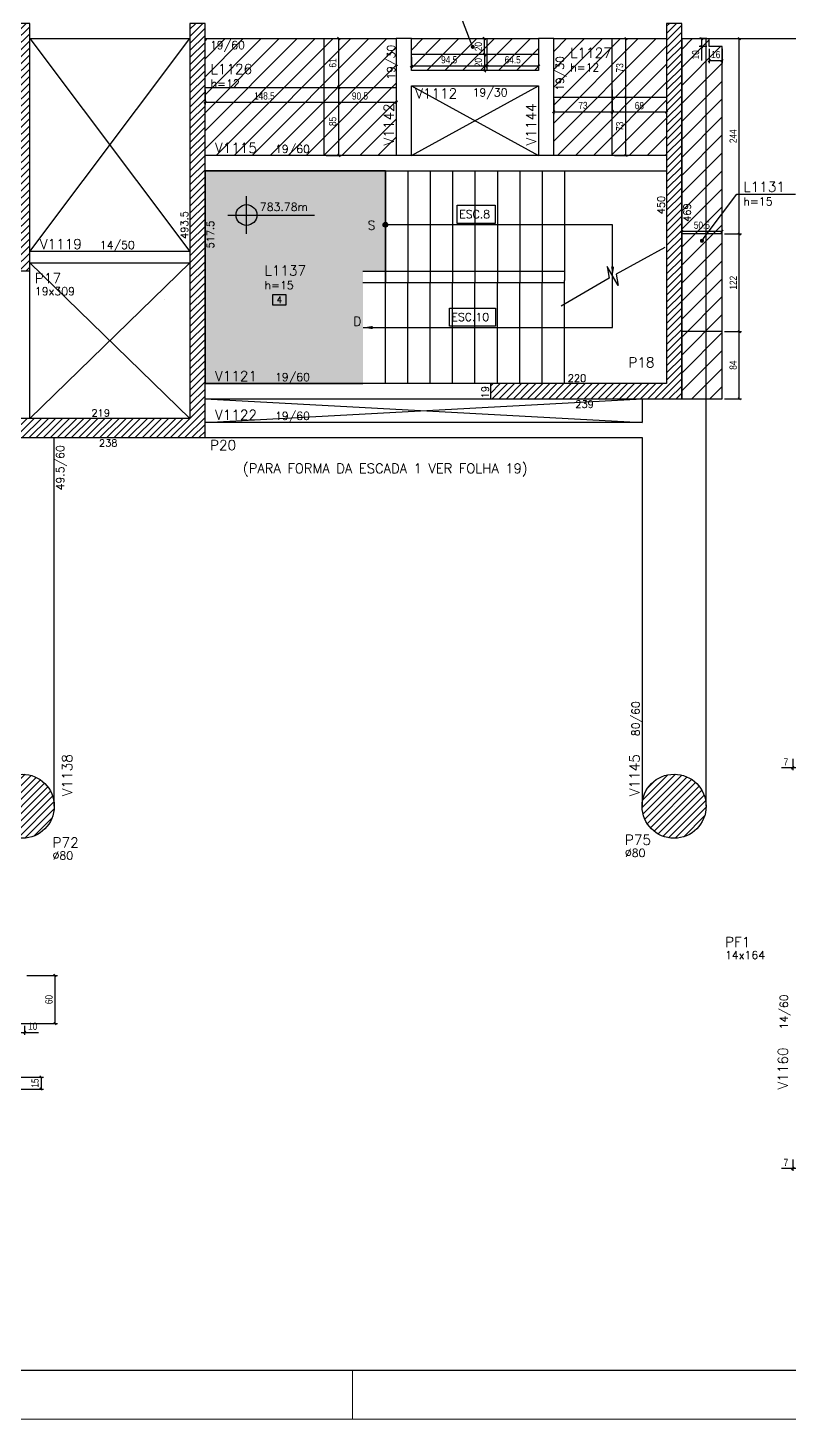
# Model space of a CAD drawing. Extents: x 1860 to 8661, y -614 to 3008.
# Drawn here: x 3744 to 4696, y -614 to 1125 of the extents above; entities that cross this region are included whole.
import ezdxf
from ezdxf import colors
from ezdxf.entities.mleader import LeaderData, LeaderLine
from ezdxf.enums import TextEntityAlignment as Align
from ezdxf.math import Vec2, Vec3

# ---------------------------------------------------------------- set-up
doc = ezdxf.new("R2010")
doc.units = 0
for name, color, linetype in [('242', 12, 'Continuous'), ('COTA', 241, 'Continuous'), ('F-AUX', 2, 'Continuous'), ('F-AUX-RED', 1, 'Continuous'), ('F-CORTE', 4, 'Continuous'), ('F-ESCADAS', 2, 'Continuous'), ('F-LAJES', 3, 'Continuous'), ('F-LAJES-DIM', 2, 'Continuous'), ('F-LAJES-NOME', 4, 'Continuous'), ('F-NÍVEL-PLANTA', 2, 'Continuous'), ('F-PILARES-DIM', 172, 'Continuous'), ('F-PILARES-HACH', 174, 'Continuous'), ('F-PILARES-NOME', 170, 'Continuous'), ('F-PILARES-S', 170, 'Continuous'), ('F-TEXTO', 6, 'Continuous'), ('F-TEXTO ESCADA', 2, 'Continuous'), ('F-TEXTO-YELLOW', 2, 'Continuous'), ('F-VIGAS', 3, 'Continuous'), ('F-VIGAS-DIM', 2, 'Continuous'), ('F-VIGAS-NOME', 4, 'Continuous'), ('F-VÃO', 1, 'Continuous'), ('Painéis', 200, 'Continuous')]:
    doc.layers.add(name, color=color, linetype=linetype)
doc.layers.add('F-DESNIVEL-3', color=7, linetype='Continuous', true_color=0xd5c7ff)
doc.layers.add('FOLHA', color=255, linetype='Continuous', lineweight=5)
doc.layers.add('Hachura', color=251, linetype='Continuous', lineweight=9)
doc.styles.add('5385-ARQ-PB-BAS-PLA-TER-TORRE-A-106-TXT$0$R60-75', font='romans.shx', dxfattribs={"height": 0.1125})
doc.styles.add('COTA TECNICA-50', font='techl___.ttf', dxfattribs={"height": 9})
doc.styles.add('CP-TEXTO', font='romans.shx')
doc.styles.add('MCP', font='romans.shx')
doc.styles.add('ROMANS', font='romans.shx')
doc.styles.get("Standard").update_dxf_attribs({"font": 'arial.ttf'})
doc.dimstyles.new('COTA PAINEL-50', dxfattribs={"dimtxt": 9, "dimasz": 3, "dimexe": 3, "dimexo": 3, "dimgap": 3, "dimtad": 1, "dimdec": 1, "dimzin": 12, "dimdsep": 46, "dimtxsty": 'COTA TECNICA-50', "dimblk1": 'OBLIQUE', "dimblk2": 'OBLIQUE', "dimsah": 1, "dimcen": 0.9, "dimclrd": 4, "dimclre": 4, "dimclrt": 240, "dimadec": 1, "dimazin": 3, "dimtfac": 1, "dimtdec": 1, "dimtmove": 0, "dimatfit": 3, "dimfxl": 1, "dimtolj": 1, "dimtzin": 12, "dimarcsym": 0})
pattern_1 = [(45, (3946.89, 636.7516), (-4.419417, 4.419417), [])]

# ---------------------------------------------------------------- blocks, each defined once
blk = doc.blocks.new('A$C506C4621')
at = {"layer": 'F-AUX'}
h = blk.add_hatch(color=1, dxfattribs=at)
edge = h.paths.add_edge_path()
edge.add_arc((-351.4, 198.5), 3, 0, 360)
at = {"layer": 'F-DESNIVEL-3'}
h = blk.add_hatch(color=256, dxfattribs=at)
h.dxf.hatch_style = 1
h.paths.add_polyline_path([(-379.5, 0), (-379.5, 140), (-351.5, 140), (-351.5, 266), (-577, 266), (-577, 0)])
at = {"layer": 'F-AUX', "color": 1}
for points in [[(-379.4, 70), (-67.4, 70), (-67.4, 198.5), (-351.4, 198.5)], [(-2.1, 170.1), (-63.1, 136.8), (-60.5, 122.4), (-74.3, 146.1), (-71.7, 131.7), (-131.7, 96.6)]]:
    blk.add_lwpolyline(points, dxfattribs=at)
blk.add_circle((-351.4, 198.5), 3, dxfattribs=at)
for points in [[(-69.4, 146.3), (-67.4, 134.3), (-65.4, 146.3)], [(-367.4, 68), (-379.4, 70), (-367.4, 72)]]:
    blk.add_solid(points, dxfattribs=at)
at = {"layer": 'F-DESNIVEL-3'}
blk.add_lwpolyline([(-351.5, 126), (-351.5, 266), (-577, 266), (-577, 0), (-379.5, 0)], dxfattribs=at)
at = {"layer": 'F-ESCADAS', "linetype": 'Continuous'}
for points in [[(-351.5, 266), (-351.5, 126)], [(-323.5, 266), (-323.5, 126)], [(-295.5, 266), (-295.5, 126)], [(-267.5, 266), (-267.5, 126)], [(-239.5, 266), (-239.5, 126)], [(-211.5, 266), (-211.5, 126)], [(-183.5, 266), (-183.5, 126)], [(-155.5, 266), (-155.5, 126)], [(-127.5, 266), (-127.5, 129)], [(-127.5, 140), (-379.5, 140)], [(-127.5, 126), (-379.5, 126)], [(-351.5, 0), (-351.5, 126)], [(-323.5, 0), (-323.5, 126)], [(-295.5, 0), (-295.5, 126)], [(-267.5, 0), (-267.5, 126)], [(-239.5, 0), (-239.5, 126)], [(-211.5, 0), (-211.5, 126)], [(-183.5, 0), (-183.5, 126)], [(-155.5, 0), (-155.5, 126)], [(-127.5, 0), (-127.5, 129)]]:
    blk.add_lwpolyline(points, dxfattribs=at)
at = {"layer": 'F-TEXTO ESCADA', "color": 1}
for points in [[(-214.2, 222.8), (-214.2, 200.2), (-261.8, 200.2), (-261.8, 222.8)], [(-213.9, 94.3), (-213.9, 71.7), (-271.5, 71.7), (-271.5, 94.3)]]:
    blk.add_lwpolyline(points, close=True, dxfattribs=at)
at = {"layer": 'F-TEXTO ESCADA', "style": 'ROMANS'}
for s, p in [('ESC.8', (-259.2, 206.7)), ('ESC.10', (-268.9, 78.2))]:
    blk.add_text(s, height=10, dxfattribs=at).set_placement(p)
at = {"layer": 'F-TEXTO-YELLOW', "char_height": 11.2, "width": 61.38, "style": '5385-ARQ-PB-BAS-PLA-TER-TORRE-A-106-TXT$0$R60-75'}
for s, insert, attachment_point in [('S', (-373.7, 203.5), 1), ('D', (-381.4, 83.4), 3)]:
    blk.add_mtext(s, dxfattribs=dict(at, insert=insert, attachment_point=attachment_point))
blk = doc.blocks.new('_Dot')
at = {"color": 0, "linetype": 'ByBlock', "lineweight": -2}
blk.add_line((-0.5, 0), (-1, 0), dxfattribs=at)
at = {"color": 0, "linetype": 'ByBlock', "const_width": 0.5}
blk.add_lwpolyline([(-0.25, 0, 1), (0.25, 0, 1)], format="xyb", close=True, dxfattribs=at)
blk = doc.blocks.new('Nível - Planta')
at = {"layer": 'F-NÍVEL-PLANTA'}
h = blk.add_hatch(color=71, dxfattribs=at)
h.paths.add_polyline_path([(0, 0), (0, 0.26, 0.414214), (-0.26, 0)])
h.paths.add_polyline_path([(0.26, 0), (0, 0), (0, -0.26, 0.414214)])
for p, q in [((0, -0.469), (0, 0.469)), ((-0.469, 0), (1.704, 0))]:
    blk.add_line(p, q, dxfattribs=at)
blk.add_circle((0, 0), 0.26, dxfattribs=at)
at = {"layer": 'F-TEXTO', "color": 3, "style": 'MCP'}
blk.add_attdef('NÍVEL', (0.333, 0.102), '', height=0.2, dxfattribs=at)
blk = doc.blocks.new('*U25')
at = {"layer": 'F-LAJES-DIM', "color": 1}
blk.add_lwpolyline([(0, 0), (21.4, 0), (21.4, 16), (0, 16)], close=True, dxfattribs=at)
at = {"layer": 'F-LAJES-DIM', "style": 'MCP'}
blk.add_attdef('DIM', text='', height=10, dxfattribs=at).set_placement((10.7, 8), align=Align.MIDDLE_CENTER)
blk = doc.blocks.new('_Oblique')
at = {"color": 0, "linetype": 'ByBlock', "lineweight": -2}
blk.add_line((-0.5, -0.5), (0.5, 0.5), dxfattribs=at)
blk = doc.blocks.new('*D1016')
at = {"layer": 'COTA', "color": 4, "lineweight": -2, "transparency": 16777216}
for p, q in [((3965.9, 1047.3), (3965.9, 1029)), ((4114.4, 1047.3), (4114.4, 1029)), ((3965.9, 1032), (4114.4, 1032))]:
    blk.add_line(p, q, dxfattribs=at)
at = {"layer": 'Defpoints', "color": 0, "transparency": 16777216}
for p in [(3965.9, 1050.3), (4114.4, 1050.3), (4114.4, 1032)]:
    blk.add_point(p, dxfattribs=at)
at = {"layer": 'COTA', "color": 4, "lineweight": -2, "transparency": 16777216, "xscale": 3, "yscale": 3, "zscale": 3, "rotation": 180}
blk.add_blockref('_Oblique', (3965.9, 1032), dxfattribs=at)
at = {"layer": 'COTA', "color": 4, "lineweight": -2, "transparency": 16777216, "xscale": 3, "yscale": 3, "zscale": 3}
blk.add_blockref('_Oblique', (4114.4, 1032), dxfattribs=at)
at = {"layer": 'COTA', "color": 240, "transparency": 16777216, "insert": (4040.1, 1039.6), "char_height": 9, "attachment_point": 5, "style": 'COTA TECNICA-50'}
blk.add_mtext('\\A1;148.5', dxfattribs=at)
blk = doc.blocks.new('*D1017')
at = {"layer": 'COTA', "color": 4, "lineweight": -2, "transparency": 16777216}
for p, q in [((4114.4, 1047.3), (4114.4, 1029)), ((4204.9, 1047.3), (4204.9, 1029)), ((4114.4, 1032), (4204.9, 1032))]:
    blk.add_line(p, q, dxfattribs=at)
at = {"layer": 'Defpoints', "color": 0, "transparency": 16777216}
for p in [(4114.4, 1050.3), (4204.9, 1050.3), (4204.9, 1032)]:
    blk.add_point(p, dxfattribs=at)
at = {"layer": 'COTA', "color": 4, "lineweight": -2, "transparency": 16777216, "xscale": 3, "yscale": 3, "zscale": 3, "rotation": 180}
blk.add_blockref('_Oblique', (4114.4, 1032), dxfattribs=at)
at = {"layer": 'COTA', "color": 4, "lineweight": -2, "transparency": 16777216, "xscale": 3, "yscale": 3, "zscale": 3}
blk.add_blockref('_Oblique', (4204.9, 1032), dxfattribs=at)
at = {"layer": 'COTA', "color": 240, "transparency": 16777216, "insert": (4159.6, 1039.6), "char_height": 9, "attachment_point": 5, "style": 'COTA TECNICA-50'}
blk.add_mtext('\\A1;90.5', dxfattribs=at)
blk = doc.blocks.new('*D1018')
at = {"layer": 'COTA', "color": 4, "lineweight": -2, "transparency": 16777216}
for p, q in [((4117.4, 1050.3), (4136.2, 1050.3)), ((4133.2, 965.3), (4133.2, 1050.3)), ((4117.4, 965.3), (4136.2, 965.3))]:
    blk.add_line(p, q, dxfattribs=at)
at = {"layer": 'Defpoints', "color": 0, "transparency": 16777216}
for p in [(4114.4, 1050.3), (4133.2, 1050.3), (4114.4, 965.3)]:
    blk.add_point(p, dxfattribs=at)
at = {"layer": 'COTA', "color": 4, "lineweight": -2, "transparency": 16777216, "xscale": 3, "yscale": 3, "zscale": 3}
for p, rotation in [((4133.2, 1050.3), 90), ((4133.2, 965.3), 270)]:
    blk.add_blockref('_Oblique', p, dxfattribs=dict(at, rotation=rotation))
at = {"layer": 'COTA', "color": 240, "transparency": 16777216, "insert": (4125.5, 1007.8), "char_height": 9, "attachment_point": 5, "rotation": 90, "style": 'COTA TECNICA-50'}
blk.add_mtext('\\A1;85', dxfattribs=at)
blk = doc.blocks.new('*D1019')
at = {"layer": 'COTA', "color": 4, "lineweight": -2, "transparency": 16777216}
for p, q in [((4117.4, 1111.3), (4136.2, 1111.3)), ((4133.2, 1050.3), (4133.2, 1111.3)), ((4100.1, 1050.3), (4136.2, 1050.3))]:
    blk.add_line(p, q, dxfattribs=at)
at = {"layer": 'Defpoints', "color": 0, "transparency": 16777216}
for p in [(4114.4, 1111.3), (4133.2, 1111.3), (4097.1, 1050.3)]:
    blk.add_point(p, dxfattribs=at)
at = {"layer": 'COTA', "color": 4, "lineweight": -2, "transparency": 16777216, "xscale": 3, "yscale": 3, "zscale": 3}
for p, rotation in [((4133.2, 1111.3), 90), ((4133.2, 1050.3), 270)]:
    blk.add_blockref('_Oblique', p, dxfattribs=dict(at, rotation=rotation))
at = {"layer": 'COTA', "color": 240, "transparency": 16777216, "insert": (4125.6, 1080.8), "char_height": 9, "attachment_point": 5, "rotation": 90, "style": 'COTA TECNICA-50'}
blk.add_mtext('\\A1;61', dxfattribs=at)
blk = doc.blocks.new('*D1020')
at = {"layer": 'COTA', "color": 4, "lineweight": -2, "transparency": 16777216}
for p, q in [((4223.9, 1088.3), (4223.9, 1074.2)), ((4318.4, 1088.3), (4318.4, 1074.2)), ((4223.9, 1077.2), (4318.4, 1077.2))]:
    blk.add_line(p, q, dxfattribs=at)
at = {"layer": 'Defpoints', "color": 0, "transparency": 16777216}
for p in [(4223.9, 1091.3), (4318.4, 1091.3), (4318.4, 1077.2)]:
    blk.add_point(p, dxfattribs=at)
at = {"layer": 'COTA', "color": 4, "lineweight": -2, "transparency": 16777216, "xscale": 3, "yscale": 3, "zscale": 3, "rotation": 180}
blk.add_blockref('_Oblique', (4223.9, 1077.2), dxfattribs=at)
at = {"layer": 'COTA', "color": 4, "lineweight": -2, "transparency": 16777216, "xscale": 3, "yscale": 3, "zscale": 3}
blk.add_blockref('_Oblique', (4318.4, 1077.2), dxfattribs=at)
at = {"layer": 'COTA', "color": 240, "transparency": 16777216, "insert": (4271.1, 1084.8), "char_height": 9, "attachment_point": 5, "style": 'COTA TECNICA-50'}
blk.add_mtext('\\A1;94.5', dxfattribs=at)
blk = doc.blocks.new('*D1021')
at = {"layer": 'COTA', "color": 4, "lineweight": -2, "transparency": 16777216}
for p, q in [((4318.4, 1088.3), (4318.4, 1074.2)), ((4382.9, 1088.3), (4382.9, 1074.2)), ((4318.4, 1077.2), (4382.9, 1077.2))]:
    blk.add_line(p, q, dxfattribs=at)
at = {"layer": 'Defpoints', "color": 0, "transparency": 16777216}
for p in [(4318.4, 1091.3), (4382.9, 1091.3), (4382.9, 1077.2)]:
    blk.add_point(p, dxfattribs=at)
at = {"layer": 'COTA', "color": 4, "lineweight": -2, "transparency": 16777216, "xscale": 3, "yscale": 3, "zscale": 3, "rotation": 180}
blk.add_blockref('_Oblique', (4318.4, 1077.2), dxfattribs=at)
at = {"layer": 'COTA', "color": 4, "lineweight": -2, "transparency": 16777216, "xscale": 3, "yscale": 3, "zscale": 3}
blk.add_blockref('_Oblique', (4382.9, 1077.2), dxfattribs=at)
at = {"layer": 'COTA', "color": 240, "transparency": 16777216, "insert": (4350.6, 1084.8), "char_height": 9, "attachment_point": 5, "style": 'COTA TECNICA-50'}
blk.add_mtext('\\A1;64.5', dxfattribs=at)
blk = doc.blocks.new('*D1022')
at = {"layer": 'COTA', "color": 4, "lineweight": -2, "transparency": 16777216}
for p, q in [((4315.4, 1091.3), (4312.3, 1091.3)), ((4315.3, 1091.3), (4315.3, 1071.3)), ((4315.4, 1071.3), (4312.3, 1071.3))]:
    blk.add_line(p, q, dxfattribs=at)
at = {"layer": 'Defpoints', "color": 0, "transparency": 16777216}
for p in [(4318.4, 1091.3), (4315.3, 1071.3), (4318.4, 1071.3)]:
    blk.add_point(p, dxfattribs=at)
at = {"layer": 'COTA', "color": 4, "lineweight": -2, "transparency": 16777216, "xscale": 3, "yscale": 3, "zscale": 3}
for p, rotation in [((4315.3, 1091.3), 90), ((4315.3, 1071.3), 270)]:
    blk.add_blockref('_Oblique', p, dxfattribs=dict(at, rotation=rotation))
at = {"layer": 'COTA', "color": 240, "transparency": 16777216, "insert": (4307.7, 1081.3), "char_height": 9, "attachment_point": 5, "rotation": 90, "style": 'COTA TECNICA-50'}
blk.add_mtext('\\A1;20', dxfattribs=at)
blk = doc.blocks.new('*D1023')
at = {"layer": 'COTA', "color": 4, "lineweight": -2, "transparency": 16777216}
for p, q in [((4315.4, 1111.3), (4312.3, 1111.3)), ((4315.3, 1091.3), (4315.3, 1111.3)), ((4315.4, 1091.3), (4312.3, 1091.3))]:
    blk.add_line(p, q, dxfattribs=at)
at = {"layer": 'Defpoints', "color": 0, "transparency": 16777216}
for p in [(4315.3, 1111.3), (4318.4, 1111.3), (4318.4, 1091.3)]:
    blk.add_point(p, dxfattribs=at)
at = {"layer": 'COTA', "color": 4, "lineweight": -2, "transparency": 16777216, "xscale": 3, "yscale": 3, "zscale": 3}
for p, rotation in [((4315.3, 1111.3), 90), ((4315.3, 1091.3), 270)]:
    blk.add_blockref('_Oblique', p, dxfattribs=dict(at, rotation=rotation))
at = {"layer": 'COTA', "color": 240, "transparency": 16777216, "insert": (4307.7, 1101.3), "char_height": 9, "attachment_point": 5, "rotation": 90, "style": 'COTA TECNICA-50'}
blk.add_mtext('\\A1;20', dxfattribs=at)
blk = doc.blocks.new('*D1024')
at = {"layer": 'COTA', "color": 4, "lineweight": -2, "transparency": 16777216}
for p, q in [((4401.9, 1035.3), (4401.9, 1017)), ((4474.9, 1035.3), (4474.9, 1017)), ((4401.9, 1020), (4474.9, 1020))]:
    blk.add_line(p, q, dxfattribs=at)
at = {"layer": 'Defpoints', "color": 0, "transparency": 16777216}
for p in [(4401.9, 1038.3), (4474.9, 1038.3), (4474.9, 1020)]:
    blk.add_point(p, dxfattribs=at)
at = {"layer": 'COTA', "color": 4, "lineweight": -2, "transparency": 16777216, "xscale": 3, "yscale": 3, "zscale": 3, "rotation": 180}
blk.add_blockref('_Oblique', (4401.9, 1020), dxfattribs=at)
at = {"layer": 'COTA', "color": 4, "lineweight": -2, "transparency": 16777216, "xscale": 3, "yscale": 3, "zscale": 3}
blk.add_blockref('_Oblique', (4474.9, 1020), dxfattribs=at)
at = {"layer": 'COTA', "color": 240, "transparency": 16777216, "insert": (4438.4, 1027.7), "char_height": 9, "attachment_point": 5, "style": 'COTA TECNICA-50'}
blk.add_mtext('\\A1;73', dxfattribs=at)
blk = doc.blocks.new('*D1025')
at = {"layer": 'COTA', "color": 4, "lineweight": -2, "transparency": 16777216}
for p, q in [((4474.9, 1047.3), (4474.9, 1017)), ((4542.9, 1035.3), (4542.9, 1017)), ((4474.9, 1020), (4542.9, 1020))]:
    blk.add_line(p, q, dxfattribs=at)
at = {"layer": 'Defpoints', "color": 0, "transparency": 16777216}
for p in [(4474.9, 1050.3), (4542.9, 1038.3), (4542.9, 1020)]:
    blk.add_point(p, dxfattribs=at)
at = {"layer": 'COTA', "color": 4, "lineweight": -2, "transparency": 16777216, "xscale": 3, "yscale": 3, "zscale": 3, "rotation": 180}
blk.add_blockref('_Oblique', (4474.9, 1020), dxfattribs=at)
at = {"layer": 'COTA', "color": 4, "lineweight": -2, "transparency": 16777216, "xscale": 3, "yscale": 3, "zscale": 3}
blk.add_blockref('_Oblique', (4542.9, 1020), dxfattribs=at)
at = {"layer": 'COTA', "color": 240, "transparency": 16777216, "insert": (4508.9, 1027.6), "char_height": 9, "attachment_point": 5, "style": 'COTA TECNICA-50'}
blk.add_mtext('\\A1;68', dxfattribs=at)
blk = doc.blocks.new('*D1026')
at = {"layer": 'COTA', "color": 4, "lineweight": -2, "transparency": 16777216}
for p, q in [((4477.9, 1038.3), (4495.1, 1038.3)), ((4492.1, 965.3), (4492.1, 1038.3)), ((4477.9, 965.3), (4495.1, 965.3))]:
    blk.add_line(p, q, dxfattribs=at)
at = {"layer": 'Defpoints', "color": 0, "transparency": 16777216}
for p in [(4474.9, 1038.3), (4492.1, 1038.3), (4474.9, 965.3)]:
    blk.add_point(p, dxfattribs=at)
at = {"layer": 'COTA', "color": 4, "lineweight": -2, "transparency": 16777216, "xscale": 3, "yscale": 3, "zscale": 3}
for p, rotation in [((4492.1, 1038.3), 90), ((4492.1, 965.3), 270)]:
    blk.add_blockref('_Oblique', p, dxfattribs=dict(at, rotation=rotation))
at = {"layer": 'COTA', "color": 240, "transparency": 16777216, "insert": (4484.4, 1001.8), "char_height": 9, "attachment_point": 5, "rotation": 90, "style": 'COTA TECNICA-50'}
blk.add_mtext('\\A1;73', dxfattribs=at)
blk = doc.blocks.new('*D1027')
at = {"layer": 'COTA', "color": 4, "lineweight": -2, "transparency": 16777216}
for p, q in [((4477.9, 1111.3), (4495.1, 1111.3)), ((4492.1, 1038.3), (4492.1, 1111.3)), ((4477.9, 1038.3), (4495.1, 1038.3))]:
    blk.add_line(p, q, dxfattribs=at)
at = {"layer": 'Defpoints', "color": 0, "transparency": 16777216}
for p in [(4474.9, 1111.3), (4492.1, 1111.3), (4474.9, 1038.3)]:
    blk.add_point(p, dxfattribs=at)
at = {"layer": 'COTA', "color": 4, "lineweight": -2, "transparency": 16777216, "xscale": 3, "yscale": 3, "zscale": 3}
for p, rotation in [((4492.1, 1111.3), 90), ((4492.1, 1038.3), 270)]:
    blk.add_blockref('_Oblique', p, dxfattribs=dict(at, rotation=rotation))
at = {"layer": 'COTA', "color": 240, "transparency": 16777216, "insert": (4484.4, 1074.8), "char_height": 9, "attachment_point": 5, "rotation": 90, "style": 'COTA TECNICA-50'}
blk.add_mtext('\\A1;73', dxfattribs=at)
blk = doc.blocks.new('*D1058')
at = {"layer": 'COTA', "color": 4, "lineweight": -2, "transparency": 16777216}
for p, q in [((4596.4, 1098.3), (4596.4, 1080.7)), ((4612.4, 1098.3), (4612.4, 1080.7)), ((4612.4, 1083.7), (4596.4, 1083.7))]:
    blk.add_line(p, q, dxfattribs=at)
at = {"layer": 'Defpoints', "color": 0, "transparency": 16777216}
for p in [(4596.4, 1101.3), (4612.4, 1101.3), (4596.4, 1083.7)]:
    blk.add_point(p, dxfattribs=at)
at = {"layer": 'COTA', "color": 4, "lineweight": -2, "transparency": 16777216, "xscale": 3, "yscale": 3, "zscale": 3, "rotation": 180}
blk.add_blockref('_Oblique', (4596.4, 1083.7), dxfattribs=at)
at = {"layer": 'COTA', "color": 4, "lineweight": -2, "transparency": 16777216, "xscale": 3, "yscale": 3, "zscale": 3}
blk.add_blockref('_Oblique', (4612.4, 1083.7), dxfattribs=at)
at = {"layer": 'COTA', "color": 240, "transparency": 16777216, "insert": (4604.4, 1091.3), "char_height": 9, "attachment_point": 5, "style": 'COTA TECNICA-50'}
blk.add_mtext('\\A1;16', dxfattribs=at)
blk = doc.blocks.new('*D1059')
at = {"layer": 'COTA', "color": 4, "lineweight": -2, "transparency": 16777216}
for p, q in [((4615.4, 745.3), (4636.8, 745.3)), ((4633.8, 661.3), (4633.8, 745.3)), ((4615.4, 661.3), (4636.8, 661.3))]:
    blk.add_line(p, q, dxfattribs=at)
at = {"layer": 'Defpoints', "color": 0, "transparency": 16777216}
for p in [(4612.4, 745.3), (4633.8, 745.3), (4612.4, 661.3)]:
    blk.add_point(p, dxfattribs=at)
at = {"layer": 'COTA', "color": 4, "lineweight": -2, "transparency": 16777216, "xscale": 3, "yscale": 3, "zscale": 3}
for p, rotation in [((4633.8, 745.3), 90), ((4633.8, 661.3), 270)]:
    blk.add_blockref('_Oblique', p, dxfattribs=dict(at, rotation=rotation))
at = {"layer": 'COTA', "color": 240, "transparency": 16777216, "insert": (4626.2, 703.3), "char_height": 9, "attachment_point": 5, "rotation": 90, "style": 'COTA TECNICA-50'}
blk.add_mtext('\\A1;84', dxfattribs=at)
blk = doc.blocks.new('*D1060')
at = {"layer": 'COTA', "color": 4, "lineweight": -2, "transparency": 16777216}
for p, q in [((4615.4, 867.3), (4636.8, 867.3)), ((4633.8, 745.3), (4633.8, 867.3)), ((4615.4, 745.3), (4636.8, 745.3))]:
    blk.add_line(p, q, dxfattribs=at)
at = {"layer": 'Defpoints', "color": 0, "transparency": 16777216}
for p in [(4612.4, 867.3), (4633.8, 867.3), (4612.4, 745.3)]:
    blk.add_point(p, dxfattribs=at)
at = {"layer": 'COTA', "color": 4, "lineweight": -2, "transparency": 16777216, "xscale": 3, "yscale": 3, "zscale": 3}
for p, rotation in [((4633.8, 867.3), 90), ((4633.8, 745.3), 270)]:
    blk.add_blockref('_Oblique', p, dxfattribs=dict(at, rotation=rotation))
at = {"layer": 'COTA', "color": 240, "transparency": 16777216, "insert": (4626.3, 806.3), "char_height": 9, "attachment_point": 5, "rotation": 90, "style": 'COTA TECNICA-50'}
blk.add_mtext('\\A1;122', dxfattribs=at)
blk = doc.blocks.new('*D1061')
at = {"layer": 'COTA', "color": 4, "lineweight": -2, "transparency": 16777216}
for p, q in [((4633.8, 867.3), (4633.8, 1111.3)), ((4615.4, 867.3), (4636.8, 867.3))]:
    blk.add_line(p, q, dxfattribs=at)
at = {"layer": 'Defpoints', "color": 0, "transparency": 16777216}
for p in [(4633.8, 1111.3), (4633.8, 1111.3), (4612.4, 867.3)]:
    blk.add_point(p, dxfattribs=at)
at = {"layer": 'COTA', "color": 4, "lineweight": -2, "transparency": 16777216, "xscale": 3, "yscale": 3, "zscale": 3}
for p, rotation in [((4633.8, 1111.3), 90), ((4633.8, 867.3), 270)]:
    blk.add_blockref('_Oblique', p, dxfattribs=dict(at, rotation=rotation))
at = {"layer": 'COTA', "color": 240, "transparency": 16777216, "insert": (4626.2, 989.3), "char_height": 9, "attachment_point": 5, "rotation": 90, "style": 'COTA TECNICA-50'}
blk.add_mtext('\\A1;244', dxfattribs=at)
blk = doc.blocks.new('*D1062')
at = {"layer": 'COTA', "color": 4, "lineweight": -2, "transparency": 16777216}
for p, q in [((4561.9, 870.3), (4561.9, 873.5)), ((4561.9, 870.5), (4612.4, 870.5)), ((4612.4, 870.3), (4612.4, 873.5))]:
    blk.add_line(p, q, dxfattribs=at)
at = {"layer": 'Defpoints', "color": 0, "transparency": 16777216}
for p in [(4612.4, 870.5), (4561.9, 867.3), (4612.4, 867.3)]:
    blk.add_point(p, dxfattribs=at)
at = {"layer": 'COTA', "color": 4, "lineweight": -2, "transparency": 16777216, "xscale": 3, "yscale": 3, "zscale": 3, "rotation": 180}
blk.add_blockref('_Oblique', (4561.9, 870.5), dxfattribs=at)
at = {"layer": 'COTA', "color": 4, "lineweight": -2, "transparency": 16777216, "xscale": 3, "yscale": 3, "zscale": 3}
blk.add_blockref('_Oblique', (4612.4, 870.5), dxfattribs=at)
at = {"layer": 'COTA', "color": 240, "transparency": 16777216, "insert": (4587.1, 878.1), "char_height": 9, "attachment_point": 5, "style": 'COTA TECNICA-50'}
blk.add_mtext('\\A1;50.5', dxfattribs=at)
blk = doc.blocks.new('*D1078')
at = {"layer": 'COTA', "color": 4, "lineweight": -2, "transparency": 16777216}
for p, q in [((4593.4, 1111.3), (4583.7, 1111.3)), ((4593.4, 1101.3), (4583.7, 1101.3)), ((4586.7, 1111.3), (4586.7, 1101.3)), ((4586.7, 1101.3), (4586.7, 1083.8))]:
    blk.add_line(p, q, dxfattribs=at)
at = {"layer": 'Defpoints', "color": 0, "transparency": 16777216}
for p in [(4586.7, 1101.3), (4596.4, 1111.3), (4596.4, 1101.3)]:
    blk.add_point(p, dxfattribs=at)
at = {"layer": 'COTA', "color": 4, "lineweight": -2, "transparency": 16777216, "xscale": 3, "yscale": 3, "zscale": 3}
for p, rotation in [((4586.7, 1111.3), 90), ((4586.7, 1101.3), 270)]:
    blk.add_blockref('_Oblique', p, dxfattribs=dict(at, rotation=rotation))
at = {"layer": 'COTA', "color": 240, "transparency": 16777216, "insert": (4579.2, 1091), "char_height": 9, "attachment_point": 5, "rotation": 90, "style": 'COTA TECNICA-50'}
blk.add_mtext('\\A1;10', dxfattribs=at)
blk = doc.blocks.new('*D1246')
at = {"layer": 'COTA', "color": 4, "lineweight": -2, "transparency": 16777216}
for p, q in [((3730.3, -122.3), (3730.3, -133.3)), ((3730.3, -130.3), (3740.3, -130.3)), ((3740.3, -122.3), (3740.3, -133.3)), ((3740.3, -130.3), (3757.8, -130.3))]:
    blk.add_line(p, q, dxfattribs=at)
at = {"layer": 'Defpoints', "color": 0, "transparency": 16777216}
for p in [(3730.3, -119.3), (3740.3, -119.3), (3740.3, -130.3)]:
    blk.add_point(p, dxfattribs=at)
at = {"layer": 'COTA', "color": 4, "lineweight": -2, "transparency": 16777216, "xscale": 3, "yscale": 3, "zscale": 3, "rotation": 180}
blk.add_blockref('_Oblique', (3730.3, -130.3), dxfattribs=at)
at = {"layer": 'COTA', "color": 4, "lineweight": -2, "transparency": 16777216, "xscale": 3, "yscale": 3, "zscale": 3}
blk.add_blockref('_Oblique', (3740.3, -130.3), dxfattribs=at)
at = {"layer": 'COTA', "color": 240, "transparency": 16777216, "insert": (3750.5, -122.7), "char_height": 9, "attachment_point": 5, "style": 'COTA TECNICA-50'}
blk.add_mtext('\\A1;10', dxfattribs=at)
blk = doc.blocks.new('*D1239')
at = {"layer": 'COTA', "color": 4, "lineweight": -2, "transparency": 16777216}
for p, q in [((3730.5, -186.2), (3764, -186.2)), ((3761, -186.2), (3761, -201.2)), ((3730.5, -201.2), (3764, -201.2))]:
    blk.add_line(p, q, dxfattribs=at)
at = {"layer": 'Defpoints', "color": 0, "transparency": 16777216}
for p in [(3727.5, -186.2), (3727.5, -201.2), (3761, -201.2)]:
    blk.add_point(p, dxfattribs=at)
at = {"layer": 'COTA', "color": 4, "lineweight": -2, "transparency": 16777216, "xscale": 3, "yscale": 3, "zscale": 3}
for p, rotation in [((3761, -186.2), 90), ((3761, -201.2), 270)]:
    blk.add_blockref('_Oblique', p, dxfattribs=dict(at, rotation=rotation))
at = {"layer": 'COTA', "color": 240, "transparency": 16777216, "insert": (3753.4, -193.7), "char_height": 9, "attachment_point": 5, "rotation": 90, "style": 'COTA TECNICA-50'}
blk.add_mtext('\\A1;15', dxfattribs=at)
blk = doc.blocks.new('*D1241')
at = {"layer": 'COTA', "color": 4, "lineweight": -2, "transparency": 16777216}
for p, q in [((3743.3, -59.3), (3781.4, -59.3)), ((3778.4, -119.3), (3778.4, -59.3)), ((3733.3, -119.3), (3781.4, -119.3))]:
    blk.add_line(p, q, dxfattribs=at)
at = {"layer": 'Defpoints', "color": 0, "transparency": 16777216}
for p in [(3740.3, -59.3), (3778.4, -59.3), (3730.3, -119.3)]:
    blk.add_point(p, dxfattribs=at)
at = {"layer": 'COTA', "color": 4, "lineweight": -2, "transparency": 16777216, "xscale": 3, "yscale": 3, "zscale": 3}
for p, rotation in [((3778.4, -59.3), 90), ((3778.4, -119.3), 270)]:
    blk.add_blockref('_Oblique', p, dxfattribs=dict(at, rotation=rotation))
at = {"layer": 'COTA', "color": 240, "transparency": 16777216, "insert": (3770.8, -89.3), "char_height": 9, "attachment_point": 5, "rotation": 90, "style": 'COTA TECNICA-50'}
blk.add_mtext('\\A1;60', dxfattribs=at)
blk = doc.blocks.new('*D1338')
at = {"layer": 'COTA', "color": 4, "lineweight": -2, "transparency": 16777216}
for p, q in [((4700.8, -289.1), (4700.8, -303.4)), ((4707.8, -289.1), (4707.8, -303.4)), ((4700.8, -300.4), (4686.7, -300.4)), ((4707.8, -300.4), (4700.8, -300.4))]:
    blk.add_line(p, q, dxfattribs=at)
at = {"layer": 'Defpoints', "color": 0, "transparency": 16777216}
for p in [(4700.8, -286.1), (4707.8, -286.1), (4700.8, -300.4)]:
    blk.add_point(p, dxfattribs=at)
at = {"layer": 'COTA', "color": 4, "lineweight": -2, "transparency": 16777216, "xscale": 3, "yscale": 3, "zscale": 3, "rotation": 180}
blk.add_blockref('_Oblique', (4700.8, -300.4), dxfattribs=at)
at = {"layer": 'COTA', "color": 4, "lineweight": -2, "transparency": 16777216, "xscale": 3, "yscale": 3, "zscale": 3}
blk.add_blockref('_Oblique', (4707.8, -300.4), dxfattribs=at)
at = {"layer": 'COTA', "color": 240, "transparency": 16777216, "insert": (4692.2, -292.8), "char_height": 9, "attachment_point": 5, "style": 'COTA TECNICA-50'}
blk.add_mtext('\\A1;7', dxfattribs=at)
blk = doc.blocks.new('*D1340')
at = {"layer": 'COTA', "color": 4, "lineweight": -2, "transparency": 16777216}
for p, q in [((4700.8, 211.4), (4700.8, 197.1)), ((4707.8, 211.4), (4707.8, 197.1)), ((4700.8, 200.1), (4686.7, 200.1)), ((4707.8, 200.1), (4700.8, 200.1))]:
    blk.add_line(p, q, dxfattribs=at)
at = {"layer": 'Defpoints', "color": 0, "transparency": 16777216}
for p in [(4700.8, 214.4), (4707.8, 214.4), (4700.8, 200.1)]:
    blk.add_point(p, dxfattribs=at)
at = {"layer": 'COTA', "color": 4, "lineweight": -2, "transparency": 16777216, "xscale": 3, "yscale": 3, "zscale": 3, "rotation": 180}
blk.add_blockref('_Oblique', (4700.8, 200.1), dxfattribs=at)
at = {"layer": 'COTA', "color": 4, "lineweight": -2, "transparency": 16777216, "xscale": 3, "yscale": 3, "zscale": 3}
blk.add_blockref('_Oblique', (4707.8, 200.1), dxfattribs=at)
at = {"layer": 'COTA', "color": 240, "transparency": 16777216, "insert": (4692.2, 207.7), "char_height": 9, "attachment_point": 5, "style": 'COTA TECNICA-50'}
blk.add_mtext('\\A1;7', dxfattribs=at)

msp = doc.modelspace()

# ---------------------------------------------------------------- hatches: boundary and pattern name
at = {"layer": 'F-PILARES-HACH', "linetype": 'Continuous'}
h = msp.add_hatch(dxfattribs=at)
h.set_pattern_fill('ANSI31', color=256, scale=50, style=0)
h.set_pattern_definition(pattern_1)
h.paths.add_polyline_path([(3965.89, 612.75), (3965.89, 1130.25), (3946.89, 1130.25), (3946.89, 636.75), (3727.89, 636.75), (3727.89, 612.75)], flags=16)
h = msp.add_hatch(dxfattribs=at)
h.set_pattern_fill('ANSI31', color=256, scale=50, style=0)
h.set_pattern_definition(pattern_1)
h.paths.add_polyline_path([(3727.89, 821.25), (3746.89, 821.25), (3746.89, 1130.25), (3727.89, 1130.25)], flags=16)
h = msp.add_hatch(dxfattribs=at)
h.set_pattern_fill('ANSI31', color=256, scale=50, style=0)
h.set_pattern_definition(pattern_1)
h.paths.add_polyline_path([(4561.89, 661.25), (4561.89, 1130.25), (4542.89, 1130.25), (4542.89, 680.25), (4322.89, 680.25), (4322.89, 661.25)], flags=16)
h = msp.add_hatch(dxfattribs=at)
h.set_pattern_fill('ANSI31', color=256, scale=50)
h.set_pattern_definition(pattern_1)
edge = h.paths.add_edge_path()
edge.add_arc((3737.39, 152.25), 40, 0, 360)
h = msp.add_hatch(dxfattribs=at)
h.set_pattern_fill('ANSI31', color=256, scale=50)
h.set_pattern_definition(pattern_1)
edge = h.paths.add_edge_path()
edge.add_arc((4552.39, 152.25), 40, 0, 360)
at = {"layer": 'Hachura', "linetype": 'ByBlock'}
h = msp.add_hatch(dxfattribs=at)
h.set_pattern_fill('ANSI31', color=256, scale=5)
h.set_pattern_definition([(45, (-204.658, 80.894), (-11.22532, 11.22532), [])])
h.paths.add_polyline_path([(3965.89, 1111.25), (3965.89, 1050.25), (4114.39, 1050.25), (4114.39, 1111.25)])
h.paths.add_polyline_path([(4114.39, 1111.25), (4114.39, 1050.25), (4204.89, 1050.25), (4204.89, 1061.75), (4204.89, 1111.25)])
h.paths.add_polyline_path([(4114.39, 1050.25), (4114.39, 965.25), (4204.89, 965.25), (4204.89, 1050.25)])
h.paths.add_polyline_path([(3965.89, 1050.25), (3965.89, 965.25), (4114.39, 965.25), (4114.39, 1050.25)])
h.paths.add_polyline_path([(4223.89, 1111.25), (4223.89, 1091.25), (4318.39, 1091.25), (4318.39, 1111.25)])
h.paths.add_polyline_path([(4318.39, 1111.25), (4318.39, 1091.25), (4382.89, 1091.25), (4382.89, 1111.25)])
h.paths.add_polyline_path([(4318.39, 1091.25), (4318.39, 1071.25), (4382.89, 1071.25), (4382.89, 1091.25)])
h.paths.add_polyline_path([(4223.89, 1091.25), (4223.89, 1071.25), (4318.39, 1071.25), (4318.39, 1091.25)])
h.paths.add_polyline_path([(4474.89, 1038.25), (4474.89, 1111.25), (4401.89, 1111.25), (4401.89, 1061.75), (4401.89, 1038.25)])
h.paths.add_polyline_path([(4542.89, 1038.25), (4542.89, 1111.25), (4474.89, 1111.25), (4474.89, 1038.25)])
h.paths.add_polyline_path([(4542.89, 1038.25), (4474.89, 1038.25), (4474.89, 965.25), (4542.89, 965.25)])
h.paths.add_polyline_path([(4474.89, 1038.25), (4401.89, 1038.25), (4401.89, 965.25), (4474.89, 965.25)])
h = msp.add_hatch(dxfattribs=at)
h.set_pattern_fill('ANSI31', color=256, scale=5)
h.set_pattern_definition([(45, (0, 127.807), (-11.22532, 11.22532), [])])
h.paths.add_polyline_path([(4561.89, 867.25), (4592.39, 867.25), (4592.39, 1111.25), (4561.89, 1111.25)])
h.paths.add_polyline_path([(4561.89, 745.25), (4592.39, 745.25), (4592.39, 867.25), (4561.89, 867.25)])
h.paths.add_polyline_path([(4592.39, 745.25), (4561.89, 745.25), (4561.89, 661.25), (4592.39, 661.25)])
h.paths.add_polyline_path([(4592.39, 661.25), (4612.39, 661.25), (4612.39, 745.25), (4592.39, 745.25)])
h.paths.add_polyline_path([(4592.39, 745.25), (4612.39, 745.25), (4612.39, 867.25), (4593.54, 867.25), (4592.39, 865.72)])
h.paths.add_polyline_path([(4612.39, 1101.25), (4596.39, 1101.25), (4596.39, 1111.25), (4592.39, 1111.25), (4592.39, 867.25), (4593.54, 867.25), (4612.39, 892.41)])
h.paths.add_polyline_path([(4612.39, 892.41), (4593.54, 867.25), (4612.39, 867.25)])

# ---------------------------------------------------------------- linework, layer by layer
at = {"color": 30}
msp.add_line((8600.49, -552.63), (2012.11, -552.63), dxfattribs=at)
at = {"layer": '242', "linetype": 'Continuous'}
for p, q in [((3914.94, 785.55), (3914.94, 785.55)), ((4552.39, 670.75), (4552.39, 670.75)), ((3956.39, 624.75), (3956.39, 624.75)), ((4552.39, 152.25), (4552.39, 152.25))]:
    msp.add_line(p, q, dxfattribs=at)
at = {"layer": 'F-LAJES', "linetype": 'Continuous'}
msp.add_line((4592.39, 661.25), (4592.39, 1111.25), dxfattribs=at)
at = {"layer": 'F-PILARES-S', "linetype": 'Continuous'}
for points in [[(3727.89, 821.25), (3746.89, 821.25), (3746.89, 1130.25), (3727.89, 1130.25), (3727.89, 821.25)], [(3965.89, 612.75), (3965.89, 1130.25), (3946.89, 1130.25), (3946.89, 636.75), (3727.89, 636.75), (3727.89, 612.75), (3965.89, 612.75)], [(4561.89, 661.25), (4561.89, 1130.25), (4542.89, 1130.25), (4542.89, 680.25), (4322.89, 680.25), (4322.89, 661.25), (4561.89, 661.25)]]:
    msp.add_lwpolyline(points, dxfattribs=at)
for centre in [(3737.39, 152.25), (4552.39, 152.25)]:
    msp.add_circle(centre, 40, dxfattribs=at)
at = {"layer": 'F-VIGAS'}
for points in [[(3746.89, 1111.25), (3946.89, 1111.25)], [(3965.89, 1111.25), (4204.89, 1111.25)], [(4204.89, 1111.25), (4204.89, 1061.75)], [(4223.89, 1111.25), (4204.89, 1111.25)], [(4223.89, 1111.25), (4382.89, 1111.25)], [(4223.89, 1071.25), (4223.89, 1111.25)], [(4382.89, 1111.25), (4382.89, 1071.25)], [(4401.89, 1111.25), (4382.89, 1111.25)], [(4401.89, 1111.25), (4542.89, 1111.25)], [(4401.89, 1061.75), (4401.89, 1111.25)], [(4561.89, 1111.25), (5222.89, 1111.25)], [(4204.89, 1061.75), (4204.89, 965.25)], [(4382.89, 1071.25), (4223.89, 1071.25)], [(4401.89, 965.25), (4401.89, 1061.75)], [(4223.89, 1052.25), (4382.89, 1052.25)], [(4223.89, 965.25), (4223.89, 1052.25)], [(4382.89, 1052.25), (4382.89, 965.25)], [(4204.89, 965.25), (3965.89, 965.25)], [(4223.89, 965.25), (4204.89, 965.25)], [(4382.89, 965.25), (4223.89, 965.25)], [(4401.89, 965.25), (4382.89, 965.25)], [(4542.89, 965.25), (4401.89, 965.25)], [(3965.89, 946.25), (4214.39, 946.25)], [(4214.39, 946.25), (4392.39, 946.25)], [(4392.39, 946.25), (4542.89, 946.25)], [(3946.89, 845.25), (3746.89, 845.25)], [(3746.89, 831.25), (3946.89, 831.25)], [(3746.89, 636.75), (3746.89, 821.25)], [(4322.89, 680.25), (3965.89, 680.25)], [(3965.89, 661.25), (4322.89, 661.25)], [(4512.39, 661.25), (4512.39, 631.75)], [(4561.89, 661.25), (4592.39, 661.25)], [(4592.39, 622.25), (4592.39, 661.25)], [(4512.39, 631.75), (3965.89, 631.75)], [(3777.39, 550.75), (3777.39, 612.75)], [(3965.89, 612.75), (4512.39, 612.75)], [(4512.39, 612.75), (4512.39, 152.25)], [(4592.39, 152.25), (4592.39, 622.25)], [(3777.39, 341.25), (3777.39, 550.75)], [(3777.39, 152.25), (3777.39, 341.25)]]:
    msp.add_lwpolyline(points, dxfattribs=at)
at = {"layer": 'F-VÃO'}
for p, q in [((3746.89, 845.25), (3946.89, 1111.25)), ((3746.89, 1111.25), (3946.89, 845.25)), ((4223.89, 965.25), (4382.89, 1052.25)), ((4223.89, 1052.25), (4382.89, 965.25)), ((3746.89, 636.75), (3946.89, 831.25)), ((3746.89, 831.25), (3946.89, 636.75)), ((3965.89, 631.75), (4512.39, 661.25)), ((3965.89, 661.25), (4512.39, 631.75))]:
    msp.add_line(p, q, dxfattribs=at)
at = {"layer": 'FOLHA'}
for p, q in [((4150.13, -552.63), (4150.13, -613.6)), ((8661.45, -613.6), (1859.7, -613.6))]:
    msp.add_line(p, q, dxfattribs=at)
at = {"layer": 'Painéis'}
for p, q in [((4561.89, 1111.25), (4561.89, 661.25)), ((4596.39, 1101.25), (4596.39, 1111.25)), ((4612.39, 1101.25), (4596.39, 1101.25)), ((4612.39, 661.25), (4612.39, 1101.25)), ((4612.39, 867.25), (4561.89, 867.25)), ((4612.39, 745.25), (4561.89, 745.25)), ((4561.89, 661.25), (4612.39, 661.25))]:
    msp.add_line(p, q, dxfattribs=at)
for points in [[(4114.39, 1111.25), (4114.39, 965.25)], [(4318.39, 1111.25), (4318.39, 1071.25)], [(4474.89, 965.25), (4474.89, 1111.25)], [(4382.89, 1091.25), (4223.89, 1091.25)], [(3965.89, 1050.25), (4204.89, 1050.25)], [(4401.89, 1038.25), (4542.89, 1038.25)]]:
    msp.add_lwpolyline(points, dxfattribs=at)

# ---------------------------------------------------------------- block references
at = {"layer": 'F-CORTE', "linetype": 'Continuous'}
msp.add_blockref('A$C506C4621', (4542.89, 680.25), dxfattribs=at)
at = {"layer": 'F-LAJES-DIM', "linetype": 'Continuous', "xscale": 0.8, "yscale": 0.8, "zscale": 0.8}
msp.add_blockref('*U25', (4050.19, 778.5), dxfattribs=at).add_auto_attribs({'DIM': '4'})
at = {"layer": 'F-NÍVEL-PLANTA', "linetype": 'Continuous', "xscale": 50, "yscale": 50, "zscale": 50}
msp.add_blockref('Nível - Planta', (4017.77, 890.86), dxfattribs=at).add_auto_attribs({'NÍVEL': '783.78m'})

# ---------------------------------------------------------------- texts
at = {"layer": 'F-LAJES-DIM', "linetype": 'Continuous', "style": 'MCP'}
for s, p in [('h=12', (4422.49, 1070.3)), ('h=12', (3972.86, 1050.01)), ('h=15', (4639.02, 902.9)), ('h=15', (4040.35, 798.14))]:
    msp.add_text(s, height=10, dxfattribs=at).set_placement(p)
at = {"layer": 'F-LAJES-NOME', "linetype": 'Continuous', "style": 'MCP'}
for s, p in [('L1127', (4422.49, 1087.3)), ('L1126', (3972.86, 1067.01)), ('L1131', (4639.02, 919.9)), ('L1137', (4040.35, 815.14))]:
    msp.add_text(s, height=12.5, dxfattribs=at).set_placement(p)
at = {"layer": 'F-PILARES-DIM', "linetype": 'Continuous', "style": 'MCP'}
for s, p in [('450', (4540.64, 891.75)), ('493.5', (3944.64, 861)), ('469', (4573.14, 882.25)), ('517.5', (3977.14, 849)), ('19', (4320.64, 661.75))]:
    msp.add_text(s, height=9, rotation=90, dxfattribs=at).set_placement(p)
for s, height, p in [('19x309', 10, (3753.14, 790.63)), ('220', 9, (4419.39, 682.5)), ('219', 9, (3823.89, 639)), ('239', 9, (4428.89, 650)), ('238', 9, (3833.39, 601.5)), ('%%c80', 10, (3775.3, 85.6)), ('%%c80', 10, (4490.86, 88.93)), ('14x164', 10, (4615.97, -38.69))]:
    msp.add_text(s, height=height, dxfattribs=at).set_placement(p)
at = {"layer": 'F-PILARES-NOME', "linetype": 'Continuous', "style": 'MCP'}
for s, p in [('P17', (3753.14, 805.63)), ('P18', (4495.1, 700.42)), ('P20', (3972.14, 597.13)), ('P72', (3775.3, 100.6)), ('P75', (4490.86, 103.93)), ('PF1', (4615.97, -23.69))]:
    msp.add_text(s, height=12.5, dxfattribs=at).set_placement(p)
at = {"layer": 'F-TEXTO', "color": 3, "insert": (3874.98, 580.35), "char_height": 12, "width": 687.5204, "attachment_point": 1, "style": 'CP-TEXTO'}
msp.add_mtext('\\pi138.33165;(PARA FORMA DA ESCADA 1 VER FOLHA 19)', dxfattribs=at)
at = {"layer": 'F-VIGAS-DIM', "linetype": 'Continuous', "style": 'MCP'}
for s, p in [('19/60', (3972.09, 1098.15)), ('19/30', (4300.45, 1039.04)), ('19/60', (4053.39, 968.38)), ('14/50', (3834.39, 848.38)), ('19/60', (4053.39, 683.38)), ('19/60', (4053.39, 634.88))]:
    msp.add_text(s, height=10, dxfattribs=at).set_placement(p)
for s, p in [('19/30', (4203.54, 1059.87)), ('19/30', (4414.71, 1045.81)), ('49.5/60', (3789.89, 546.75)), ('80/60', (4509.27, 239.75)), ('14/60', (4694.7, -126.63))]:
    msp.add_text(s, height=10, rotation=90, dxfattribs=at).set_placement(p)
at = {"layer": 'F-VIGAS-NOME', "linetype": 'Continuous', "style": 'MCP'}
for s, p in [('V1112', (4228.68, 1036.55)), ('V1115', (3978.39, 968.38)), ('V1119', (3759.39, 848.38)), ('V1121', (3978.39, 683.38)), ('V1122', (3978.39, 634.88))]:
    msp.add_text(s, height=12.5, dxfattribs=at).set_placement(p)
for s, p in [('V1142', (4201.77, 977.75)), ('V1144', (4379.77, 977.75)), ('V1138', (3799.85, 164.75)), ('V1145', (4509.27, 164.75)), ('V1160', (4694.7, -201.63))]:
    msp.add_text(s, height=12.5, rotation=90, dxfattribs=at).set_placement(p)

# ---------------------------------------------------------------- dimensions: what is measured, and where the dimension line sits
at = {"layer": 'COTA'}
for base, p1, p2, picture, middle in [((4133.16, 1111.25), (4097.1, 1050.25), (4114.39, 1111.25), '*D1019', (4125.57, 1080.75)), ((4492.12, 1111.25), (4474.89, 1038.25), (4474.89, 1111.25), '*D1027', (4484.43, 1074.75)), ((4633.81, 1111.25), (4612.39, 867.25), (4633.81, 1111.25), '*D1061', (4626.25, 989.25)), ((4633.81, 867.25), (4612.39, 745.25), (4612.39, 867.25), '*D1060', (4626.26, 806.25))]:
    dim = msp.add_linear_dim(base=base, p1=p1, p2=p2, angle=90, dimstyle='COTA PAINEL-50', override={"dimtmove": 1}, dxfattribs=at)
    dim.commit()
    dim.dimension.update_dxf_attribs({"geometry": picture, "text_midpoint": middle})
for base, p1, p2, angle, picture, middle in [((4315.28, 1111.25), (4318.39, 1091.25), (4318.39, 1111.25), 90, '*D1023', (4307.69, 1101.25)), ((4586.75, 1101.25), (4596.39, 1111.25), (4596.39, 1101.25), 90, '*D1078', (4579.16, 1091.01)), ((4315.28, 1071.25), (4318.39, 1091.25), (4318.39, 1071.25), 90, '*D1022', (4307.69, 1081.25)), ((4133.16, 1050.25), (4114.39, 965.25), (4114.39, 1050.25), 90, '*D1018', (4125.54, 1007.75)), ((4492.12, 1038.25), (4474.89, 965.25), (4474.89, 1038.25), 90, '*D1026', (4484.43, 1001.75)), ((4633.81, 745.25), (4612.39, 661.25), (4612.39, 745.25), 90, '*D1059', (4626.23, 703.25)), ((4700.82, 200.1), (4707.82, 214.4), (4700.82, 214.4), 180, '*D1340', (4692.24, 207.67)), ((3778.42, -59.27), (3730.3, -119.27), (3740.3, -59.27), 90, '*D1241', (3770.83, -89.27)), ((3760.98, -201.19), (3727.54, -186.19), (3727.54, -201.19), 90, '*D1239', (3753.38, -193.69)), ((4700.82, -300.38), (4707.82, -286.08), (4700.82, -286.08), 180, '*D1338', (4692.24, -292.82))]:
    dim = msp.add_linear_dim(base=base, p1=p1, p2=p2, angle=angle, dimstyle='COTA PAINEL-50', dxfattribs=at)
    dim.commit()
    dim.dimension.update_dxf_attribs({"geometry": picture, "text_midpoint": middle})
for base, p1, p2, picture, middle in [((4596.39, 1083.67), (4612.39, 1101.25), (4596.39, 1101.25), '*D1058', (4604.39, 1091.26)), ((4318.39, 1077.16), (4223.89, 1091.25), (4318.39, 1091.25), '*D1020', (4271.14, 1084.79)), ((4114.39, 1032), (3965.89, 1050.25), (4114.39, 1050.25), '*D1016', (4040.14, 1039.62)), ((4474.89, 1020), (4401.89, 1038.25), (4474.89, 1038.25), '*D1024', (4438.39, 1027.7)), ((4612.39, 870.51), (4561.89, 867.25), (4612.39, 867.25), '*D1062', (4587.14, 878.11)), ((3740.3, -130.32), (3730.3, -119.27), (3740.3, -119.27), '*D1246', (3750.54, -122.73))]:
    dim = msp.add_linear_dim(base=base, p1=p1, p2=p2, dimstyle='COTA PAINEL-50', dxfattribs=at)
    dim.commit()
    dim.dimension.update_dxf_attribs({"geometry": picture, "text_midpoint": middle})
for base, p1, p2, picture, middle in [((4382.89, 1077.16), (4318.39, 1091.25), (4382.89, 1091.25), '*D1021', (4350.64, 1084.76)), ((4204.89, 1032), (4114.39, 1050.25), (4204.89, 1050.25), '*D1017', (4159.64, 1039.62)), ((4542.89, 1020), (4474.89, 1050.25), (4542.89, 1038.25), '*D1025', (4508.89, 1027.61))]:
    dim = msp.add_linear_dim(base=base, p1=p1, p2=p2, dimstyle='COTA PAINEL-50', override={"dimtmove": 1}, dxfattribs=at)
    dim.commit()
    dim.dimension.update_dxf_attribs({"geometry": picture, "text_midpoint": middle})

# ---------------------------------------------------------------- leaders
at = {"layer": 'F-AUX-RED', "linetype": 'Continuous'}
ml = msp.add_multileader_mtext('Standard', dxfattribs=at)
ml.set_content('', color=256)
ml.set_leader_properties()
ml.set_arrow_properties(name='DOT')
ml.build(insert=Vec2(0, 0))
ml.multileader.update_dxf_attribs({"text_right_attachment_type": 6, "text_top_attachment_type": 0, "text_bottom_attachment_type": 0, "dogleg_length": 58.31, "arrow_head_size": 5})
ctx = ml.context
ctx.base_point, ctx.char_height, ctx.arrow_head_size, ctx.landing_gap_size, ctx.plane_origin = Vec3(4221.69, 1155.78), 5, 5, 0.09, Vec3(4300.66, 1100.97)
ctx.right_attachment, ctx.text_align_type = 6, 2
notes = []
notes.append((ctx, [(0, (1, 1, 0), (4280.18, 1153.28), (-1, 0), 58.31, [(0, [(4300.66, 1100.97)], 256, [])])]))
ctx.mtext.insert, ctx.mtext.alignment, ctx.mtext.flow_direction = Vec3(4221.78, 1158.28), 3, 5
ml = msp.add_multileader_mtext('Standard', dxfattribs=at)
ml.set_content('', color=256)
ml.set_leader_properties()
ml.set_arrow_properties(name='DOT')
ml.build(insert=Vec2(0, 0))
ml.multileader.update_dxf_attribs({"text_right_attachment_type": 6, "text_top_attachment_type": 0, "text_bottom_attachment_type": 0, "dogleg_length": 0.36, "arrow_head_size": 5})
ctx = ml.context
ctx.base_point, ctx.char_height, ctx.arrow_head_size, ctx.landing_gap_size, ctx.plane_origin = Vec3(4704.04, 916.74), 0.18, 5, 0.09, Vec3(4587.1, 858.66)
ctx.right_attachment = 6
notes.append((ctx, [(0, (1, 1, 0), (4630.62, 916.74), (1, 0), 73.42, [(0, [(4587.1, 858.66)], 256, [])])]))
ctx.mtext.insert, ctx.mtext.flow_direction = Vec3(4704.13, 916.83), 5
for ctx, leaders in notes:
    for number, flags, end, landing, length, lines in leaders:
        leader = LeaderData()
        leader.index, (leader.has_last_leader_line, leader.has_dogleg_vector, leader.attachment_direction) = number, flags
        leader.last_leader_point, leader.dogleg_vector, leader.dogleg_length = Vec3(end), Vec3(landing), length
        for number, points, colour, breaks in lines:
            line = LeaderLine()
            line.index, line.vertices, line.color, line.breaks = number, Vec3.list(points), colors.encode_raw_color(colour), breaks
            leader.lines.append(line)
        ctx.leaders.append(leader)

doc.saveas('drawing.dxf')
